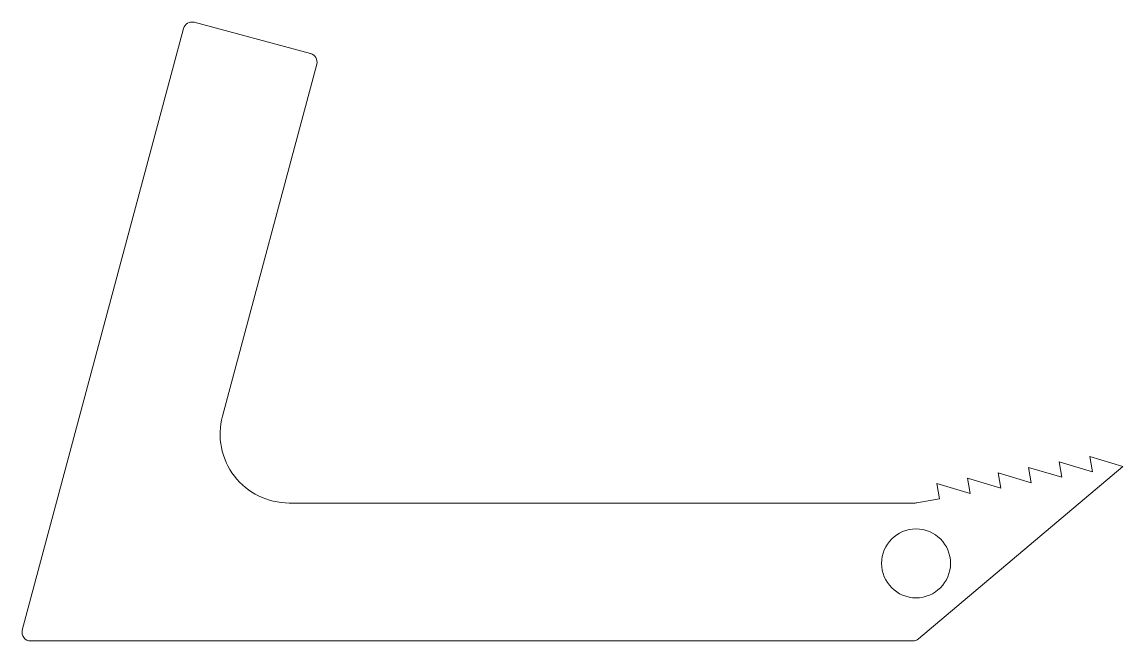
# Model space of a CAD drawing. Header units: inches. Extents: x 0.1 to 32, y 0 to 17.9.
import ezdxf

# ---------------------------------------------------------------- set-up
doc = ezdxf.new("R2010")
doc.units = ezdxf.units.IN
doc.header["$MEASUREMENT"] = 0

msp = doc.modelspace()

# ---------------------------------------------------------------- linework, layer by layer
at = {"color": 7, "linetype": 'Continuous', "lineweight": 15}
for p, q in [((8.445, 17.029), (5.065, 17.935)), ((4.758, 17.759), (0.084, 0.315)), ((5.888, 6.518), (8.622, 16.723)), ((30.149, 5.189), (30.227, 4.745)), ((31.114, 4.902), (30.149, 5.189)), ((31.036, 5.345), (31.114, 4.902)), ((32, 5.058), (31.036, 5.345)), ((26.07, 0.059), (32, 5.058)), ((28.377, 4.876), (28.455, 4.433)), ((29.341, 4.589), (28.377, 4.876)), ((29.263, 5.032), (29.341, 4.589)), ((30.227, 4.745), (29.263, 5.032)), ((26.604, 4.563), (26.682, 4.12)), ((27.568, 4.277), (26.604, 4.563)), ((27.49, 4.72), (27.568, 4.277)), ((28.455, 4.433), (27.49, 4.72)), ((25.978, 4), (7.819, 4)), ((26.682, 4.12), (26.022, 4.004)), ((0.326, 0), (25.909, 0))]:
    msp.add_line(p, q, dxfattribs=at)
msp.add_circle((26, 2.25), 1, dxfattribs=at)
for centre, radius, start, end in [((5, 17.694), 0.25, 75, 165), ((8.381, 16.788), 0.25, 345, 75), ((7.819, 6), 2, 165, 270), ((25.978, 4.25), 0.25, 270, 280), ((0.326, 0.25), 0.25, 165, 270), ((25.909, 0.25), 0.25, 270, 310.1307)]:
    msp.add_arc(centre, radius, start, end, dxfattribs=at)

doc.saveas('drawing.dxf')
